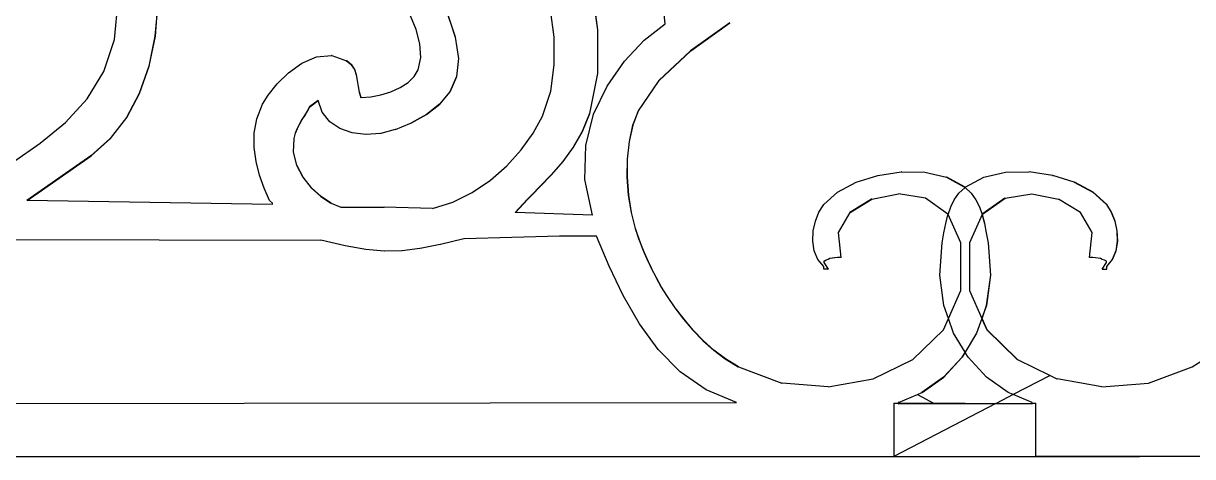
# Model space of a CAD drawing. Header units: inches. Extents: x 1397 to 20304, y -27267 to -746.
# Drawn here: x 17246.61 to 17259.59, y -23859.35 to -23854.55 of the extents above; entities that cross this region are included whole.
import ezdxf

# ---------------------------------------------------------------- set-up
doc = ezdxf.new("R2010")
doc.units = ezdxf.units.IN
doc.header["$LTSCALE"] = 17
doc.header["$MEASUREMENT"] = 0
doc.layers.add('25 BOT BAR', color=12, linetype='Continuous', lineweight=25)

# ---------------------------------------------------------------- blocks, each defined once
blk = doc.blocks.new('A$C261f3448')
for p, q in [((14.155, 7.209), (14.092, 7.839)), ((13.335, 7.636), (13.405, 7.141)), ((13.408, 7.141), (13.338, 7.636)), ((8.043, 7.037), (8.084, 7.463)), ((8.521, 7.429), (8.492, 7.071)), ((8.495, 7.071), (8.525, 7.429)), ((11.711, 7.403), (11.824, 7.063)), ((11.827, 7.063), (11.714, 7.403)), ((11.39, 7.146), (11.326, 7.299)), ((12.921, 7.06), (12.883, 7.364)), ((11.433, 6.989), (11.39, 7.146)), ((13.405, 7.141), (13.404, 6.659)), ((13.408, 7.141), (13.405, 7.141)), ((13.407, 6.659), (13.408, 7.141)), ((13.923, 7.027), (14.155, 7.209)), ((14.871, 7.219), (14.436, 6.909)), ((14.439, 6.909), (14.874, 7.219)), ((7.923, 6.679), (8.043, 7.037)), ((8.492, 7.071), (8.424, 6.739)), ((8.427, 6.739), (8.495, 7.071)), ((8.495, 7.071), (8.492, 7.071)), ((11.824, 7.063), (11.862, 6.825)), ((11.827, 7.063), (11.824, 7.063)), ((11.865, 6.825), (11.827, 7.063)), ((12.924, 6.756), (12.921, 7.06)), ((13.702, 6.795), (13.923, 7.027)), ((11.444, 6.837), (11.433, 6.989)), ((14.436, 6.909), (14.086, 6.58)), ((14.089, 6.58), (14.439, 6.909)), ((14.439, 6.909), (14.436, 6.909)), ((9.974, 6.666), (10.122, 6.773)), ((10.122, 6.773), (10.284, 6.844)), ((10.284, 6.844), (10.452, 6.859)), ((10.455, 6.859), (10.452, 6.859)), ((10.455, 6.859), (10.619, 6.799)), ((10.619, 6.799), (10.671, 6.755)), ((10.622, 6.799), (10.619, 6.799)), ((10.674, 6.755), (10.622, 6.799)), ((10.671, 6.755), (10.705, 6.702)), ((10.674, 6.755), (10.671, 6.755)), ((10.708, 6.702), (10.674, 6.755)), ((11.412, 6.697), (11.444, 6.837)), ((11.862, 6.825), (11.839, 6.623)), ((11.842, 6.623), (11.865, 6.825)), ((11.865, 6.825), (11.862, 6.825)), ((12.884, 6.462), (12.924, 6.756)), ((13.509, 6.519), (13.702, 6.795)), ((7.738, 6.377), (7.923, 6.679)), ((8.424, 6.739), (8.317, 6.437)), ((8.32, 6.437), (8.427, 6.739)), ((8.427, 6.739), (8.424, 6.739)), ((9.846, 6.542), (9.974, 6.666)), ((10.705, 6.702), (10.725, 6.643)), ((10.708, 6.702), (10.705, 6.702)), ((10.728, 6.643), (10.708, 6.702)), ((10.725, 6.643), (10.737, 6.58)), ((10.728, 6.643), (10.725, 6.643)), ((10.74, 6.58), (10.728, 6.643)), ((11.3, 6.56), (11.369, 6.625)), ((11.369, 6.625), (11.412, 6.697)), ((11.839, 6.623), (11.765, 6.455)), ((11.768, 6.455), (11.842, 6.623)), ((11.842, 6.623), (11.839, 6.623)), ((13.404, 6.659), (13.315, 6.214)), ((13.318, 6.214), (13.407, 6.659)), ((13.407, 6.659), (13.404, 6.659)), ((9.747, 6.419), (9.846, 6.542)), ((10.737, 6.58), (10.746, 6.515)), ((10.74, 6.58), (10.737, 6.58)), ((10.749, 6.515), (10.74, 6.58)), ((10.746, 6.515), (10.758, 6.451)), ((10.749, 6.515), (10.746, 6.515)), ((10.761, 6.451), (10.749, 6.515)), ((11.11, 6.456), (11.212, 6.503)), ((11.212, 6.503), (11.3, 6.56)), ((13.36, 6.205), (13.509, 6.519)), ((14.086, 6.58), (13.854, 6.243)), ((13.857, 6.243), (14.089, 6.58)), ((14.089, 6.58), (14.086, 6.58)), ((7.499, 6.116), (7.738, 6.377)), ((8.317, 6.437), (8.174, 6.168)), ((8.177, 6.168), (8.32, 6.437)), ((8.32, 6.437), (8.317, 6.437)), ((9.684, 6.316), (9.747, 6.419)), ((10.302, 6.36), (10.207, 6.287)), ((10.303, 6.358), (10.302, 6.36)), ((10.758, 6.451), (10.778, 6.389)), ((10.761, 6.451), (10.758, 6.451)), ((10.781, 6.39), (10.761, 6.451)), ((10.778, 6.389), (10.781, 6.39)), ((10.781, 6.39), (10.887, 6.398)), ((10.887, 6.398), (11, 6.42)), ((11, 6.42), (11.11, 6.456)), ((11.765, 6.455), (11.65, 6.317)), ((11.653, 6.317), (11.768, 6.455)), ((11.768, 6.455), (11.765, 6.455)), ((12.792, 6.184), (12.884, 6.462)), ((9.622, 6.156), (9.684, 6.316)), ((10.181, 6.239), (10.153, 6.193)), ((10.156, 6.193), (10.184, 6.239)), ((10.207, 6.287), (10.181, 6.239)), ((10.184, 6.239), (10.181, 6.239)), ((10.184, 6.239), (10.21, 6.287)), ((10.21, 6.287), (10.207, 6.287)), ((10.21, 6.287), (10.303, 6.358)), ((10.348, 6.228), (10.303, 6.358)), ((11.65, 6.317), (11.504, 6.203)), ((11.507, 6.203), (11.653, 6.317)), ((11.653, 6.317), (11.65, 6.317)), ((13.854, 6.243), (13.794, 6.083)), ((13.797, 6.083), (13.857, 6.243)), ((13.857, 6.243), (13.854, 6.243)), ((7.218, 5.886), (7.499, 6.116)), ((8.174, 6.168), (7.995, 5.936)), ((7.998, 5.936), (8.177, 6.168)), ((8.177, 6.168), (8.174, 6.168)), ((9.594, 5.996), (9.622, 6.156)), ((10.123, 6.147), (10.095, 6.099)), ((10.098, 6.099), (10.126, 6.147)), ((10.153, 6.193), (10.123, 6.147)), ((10.126, 6.147), (10.123, 6.147)), ((10.126, 6.147), (10.156, 6.193)), ((10.156, 6.193), (10.153, 6.193)), ((10.431, 6.123), (10.348, 6.228)), ((10.544, 6.046), (10.431, 6.123)), ((11.232, 6.067), (11.337, 6.112)), ((11.504, 6.203), (11.337, 6.112)), ((11.34, 6.112), (11.337, 6.112)), ((11.34, 6.112), (11.507, 6.203)), ((11.507, 6.203), (11.504, 6.203)), ((12.689, 5.996), (12.792, 6.184)), ((13.315, 6.214), (13.233, 6.014)), ((13.236, 6.014), (13.318, 6.214)), ((13.273, 5.858), (13.36, 6.205)), ((13.318, 6.214), (13.315, 6.214)), ((9.593, 5.837), (9.594, 5.996)), ((10.048, 5.995), (10.033, 5.936)), ((10.036, 5.936), (10.051, 5.995)), ((10.07, 6.049), (10.048, 5.995)), ((10.051, 5.995), (10.048, 5.995)), ((10.051, 5.995), (10.073, 6.049)), ((10.095, 6.099), (10.07, 6.049)), ((10.073, 6.049), (10.07, 6.049)), ((10.073, 6.049), (10.098, 6.099)), ((10.098, 6.099), (10.095, 6.099)), ((10.68, 5.999), (10.544, 6.046)), ((10.832, 5.981), (10.68, 5.999)), ((10.835, 5.981), (10.832, 5.981)), ((10.834, 5.981), (10.835, 5.981)), ((10.994, 5.994), (10.835, 5.981)), ((10.997, 5.994), (10.994, 5.994)), ((11.158, 6.038), (10.997, 5.994)), ((11.161, 6.038), (11.158, 6.038)), ((11.161, 6.038), (11.232, 6.067)), ((11.23, 6.068), (11.232, 6.067)), ((12.555, 5.811), (12.689, 5.996)), ((13.233, 6.014), (13.133, 5.839)), ((13.136, 5.839), (13.236, 6.014)), ((13.236, 6.014), (13.233, 6.014)), ((13.794, 6.083), (13.754, 5.903)), ((13.758, 5.903), (13.797, 6.083)), ((13.797, 6.083), (13.794, 6.083)), ((6.909, 5.672), (7.218, 5.886)), ((7.995, 5.936), (7.781, 5.745)), ((7.784, 5.745), (7.998, 5.936)), ((7.998, 5.936), (7.995, 5.936)), ((10.033, 5.936), (10.027, 5.785)), ((10.03, 5.785), (10.036, 5.936)), ((10.036, 5.936), (10.033, 5.936)), ((13.263, 5.483), (13.273, 5.858)), ((13.754, 5.903), (13.734, 5.708)), ((13.737, 5.708), (13.758, 5.903)), ((13.758, 5.903), (13.754, 5.903)), ((7.781, 5.745), (7.068, 5.248)), ((7.071, 5.248), (7.784, 5.745)), ((7.784, 5.745), (7.781, 5.745)), ((9.614, 5.681), (9.593, 5.837)), ((10.027, 5.785), (10.063, 5.641)), ((10.03, 5.785), (10.027, 5.785)), ((10.066, 5.641), (10.03, 5.785)), ((12.396, 5.635), (12.555, 5.811)), ((13.133, 5.839), (13.018, 5.682)), ((13.021, 5.682), (13.136, 5.839)), ((13.136, 5.839), (13.133, 5.839)), ((9.653, 5.53), (9.614, 5.681)), ((10.063, 5.641), (10.131, 5.508)), ((10.066, 5.641), (10.063, 5.641)), ((10.135, 5.508), (10.066, 5.641)), ((12.214, 5.475), (12.396, 5.635)), ((13.018, 5.682), (12.892, 5.538)), ((12.895, 5.538), (13.021, 5.682)), ((13.021, 5.682), (13.018, 5.682)), ((13.734, 5.708), (13.731, 5.507)), ((13.737, 5.708), (13.734, 5.708)), ((13.734, 5.507), (13.737, 5.708)), ((9.705, 5.385), (9.653, 5.53)), ((10.131, 5.508), (10.224, 5.39)), ((10.135, 5.508), (10.131, 5.508)), ((10.227, 5.39), (10.135, 5.508)), ((12.013, 5.338), (12.214, 5.475)), ((12.892, 5.538), (12.76, 5.4)), ((12.763, 5.4), (12.895, 5.538)), ((12.895, 5.538), (12.892, 5.538)), ((13.346, 5.087), (13.263, 5.483)), ((13.734, 5.507), (13.731, 5.507)), ((13.731, 5.507), (13.746, 5.308)), ((13.749, 5.308), (13.734, 5.507)), ((16.273, 5.451), (16.515, 5.528)), ((16.515, 5.528), (16.775, 5.567)), ((16.778, 5.567), (16.775, 5.567)), ((16.778, 5.567), (17.035, 5.562)), ((17.038, 5.562), (17.035, 5.562)), ((17.038, 5.562), (17.278, 5.506)), ((17.281, 5.506), (17.278, 5.506)), ((17.278, 5.506), (17.483, 5.394)), ((17.485, 5.395), (17.281, 5.506)), ((17.485, 5.395), (17.69, 5.506)), ((17.69, 5.506), (17.933, 5.562)), ((17.933, 5.562), (18.193, 5.567)), ((18.193, 5.567), (18.196, 5.567)), ((18.453, 5.528), (18.196, 5.567)), ((18.453, 5.528), (18.456, 5.528)), ((18.695, 5.451), (18.456, 5.528)), ((9.763, 5.248), (9.705, 5.385)), ((10.224, 5.39), (10.332, 5.292)), ((10.227, 5.39), (10.224, 5.39)), ((10.335, 5.292), (10.227, 5.39)), ((11.798, 5.231), (12.013, 5.338)), ((12.76, 5.4), (12.678, 5.316)), ((12.68, 5.315), (12.763, 5.4)), ((12.763, 5.4), (12.76, 5.4)), ((15.915, 5.204), (16.067, 5.341)), ((16.067, 5.341), (16.273, 5.451)), ((16.449, 5.264), (16.744, 5.324)), ((17.044, 5.274), (16.744, 5.324)), ((17.364, 5.258), (17.416, 5.331)), ((17.416, 5.331), (17.483, 5.394)), ((17.483, 5.394), (17.485, 5.394)), ((17.485, 5.394), (17.485, 5.395)), ((17.485, 5.394), (17.552, 5.331)), ((17.552, 5.331), (17.604, 5.258)), ((17.927, 5.274), (18.224, 5.324)), ((18.224, 5.324), (18.522, 5.264)), ((18.695, 5.451), (18.698, 5.451)), ((18.695, 5.451), (18.901, 5.341)), ((18.904, 5.341), (18.698, 5.451)), ((18.901, 5.341), (18.904, 5.341)), ((18.901, 5.341), (19.053, 5.204)), ((19.056, 5.204), (18.904, 5.341)), ((7.071, 5.248), (7.068, 5.248)), ((9.795, 5.204), (7.071, 5.248)), ((9.795, 5.218), (9.763, 5.248)), ((9.795, 5.204), (9.795, 5.218)), ((10.332, 5.292), (10.445, 5.219)), ((10.335, 5.292), (10.332, 5.292)), ((10.448, 5.219), (10.335, 5.292)), ((10.448, 5.219), (10.445, 5.219)), ((10.448, 5.219), (10.556, 5.174)), ((11.571, 5.16), (11.798, 5.231)), ((12.624, 5.261), (12.49, 5.116)), ((12.493, 5.116), (12.627, 5.261)), ((12.678, 5.316), (12.624, 5.261)), ((12.627, 5.261), (12.624, 5.261)), ((12.627, 5.261), (12.68, 5.315)), ((12.678, 5.316), (12.68, 5.315)), ((13.749, 5.308), (13.746, 5.308)), ((13.746, 5.308), (13.777, 5.116)), ((13.78, 5.116), (13.749, 5.308)), ((15.862, 5.12), (15.915, 5.204)), ((16.446, 5.264), (16.205, 5.115)), ((16.208, 5.115), (16.449, 5.264)), ((16.449, 5.264), (16.446, 5.264)), ((17.293, 5.099), (17.044, 5.274)), ((17.324, 5.178), (17.364, 5.258)), ((17.604, 5.258), (17.644, 5.178)), ((17.924, 5.274), (17.675, 5.099)), ((17.678, 5.099), (17.927, 5.274)), ((17.924, 5.274), (17.927, 5.274)), ((18.763, 5.115), (18.522, 5.264)), ((19.053, 5.204), (19.106, 5.12)), ((19.053, 5.204), (19.056, 5.204)), ((19.109, 5.12), (19.056, 5.204)), ((10.556, 5.174), (11.035, 5.174)), ((11.571, 5.16), (11.035, 5.174)), ((12.493, 5.116), (12.49, 5.116)), ((13.346, 5.087), (12.493, 5.116)), ((13.78, 5.116), (13.777, 5.116)), ((13.777, 5.116), (13.822, 4.94)), ((13.825, 4.94), (13.78, 5.116)), ((15.823, 5.02), (15.862, 5.12)), ((16.205, 5.115), (16.073, 4.894)), ((16.077, 4.894), (16.208, 5.115)), ((16.208, 5.115), (16.205, 5.115)), ((17.269, 4.993), (17.293, 5.089)), ((17.295, 5.094), (17.293, 5.099)), ((17.293, 5.089), (17.295, 5.094)), ((17.295, 5.094), (17.324, 5.178)), ((17.437, 4.779), (17.295, 5.094)), ((17.673, 5.094), (17.531, 4.779)), ((17.644, 5.178), (17.673, 5.094)), ((17.675, 5.098), (17.673, 5.094)), ((17.673, 5.094), (17.674, 5.09)), ((17.674, 5.09), (17.676, 5.094)), ((17.674, 5.09), (17.675, 5.089)), ((17.675, 5.099), (17.678, 5.099)), ((17.675, 5.099), (17.675, 5.098)), ((17.676, 5.094), (17.675, 5.098)), ((17.675, 5.089), (17.698, 4.993)), ((17.678, 5.089), (17.675, 5.089)), ((17.676, 5.094), (17.678, 5.099)), ((17.678, 5.089), (17.676, 5.094)), ((17.702, 4.993), (17.678, 5.089)), ((18.894, 4.894), (18.763, 5.115)), ((19.106, 5.12), (19.109, 5.12)), ((19.106, 5.12), (19.145, 5.02)), ((19.148, 5.02), (19.109, 5.12)), ((13.825, 4.94), (13.822, 4.94)), ((13.822, 4.94), (13.861, 4.825)), ((13.864, 4.825), (13.825, 4.94)), ((15.799, 4.911), (15.823, 5.02)), ((17.249, 4.889), (17.269, 4.993)), ((17.698, 4.993), (17.719, 4.889)), ((17.702, 4.993), (17.698, 4.993)), ((17.722, 4.889), (17.702, 4.993)), ((19.145, 5.02), (19.148, 5.02)), ((19.145, 5.02), (19.169, 4.911)), ((19.172, 4.911), (19.148, 5.02)), ((3.516, 4.823), (10.334, 4.808)), ((10.603, 4.745), (10.334, 4.808)), ((11.919, 4.823), (11.66, 4.761)), ((11.923, 4.823), (11.919, 4.823)), ((12.982, 4.852), (11.923, 4.823)), ((13.394, 4.852), (12.982, 4.852)), ((13.533, 4.521), (13.394, 4.852)), ((13.861, 4.825), (13.904, 4.711)), ((13.864, 4.825), (13.861, 4.825)), ((13.907, 4.711), (13.864, 4.825)), ((15.794, 4.799), (15.799, 4.911)), ((16.077, 4.894), (16.073, 4.894)), ((16.073, 4.894), (16.105, 4.618)), ((16.108, 4.618), (16.077, 4.894)), ((17.229, 4.779), (17.249, 4.889)), ((17.719, 4.889), (17.739, 4.779)), ((17.722, 4.889), (17.719, 4.889)), ((17.742, 4.779), (17.722, 4.889)), ((18.863, 4.618), (18.894, 4.894)), ((19.169, 4.911), (19.172, 4.911)), ((19.169, 4.911), (19.174, 4.799)), ((19.177, 4.799), (19.172, 4.911)), ((10.831, 4.705), (10.603, 4.745)), ((11.035, 4.688), (10.831, 4.705)), ((11.038, 4.688), (11.035, 4.688)), ((11.23, 4.692), (11.038, 4.688)), ((11.234, 4.692), (11.23, 4.692)), ((11.432, 4.717), (11.234, 4.692)), ((11.435, 4.717), (11.432, 4.717)), ((11.657, 4.761), (11.435, 4.717)), ((11.66, 4.761), (11.657, 4.761)), ((13.907, 4.711), (13.904, 4.711)), ((13.904, 4.711), (13.922, 4.67)), ((13.926, 4.668), (13.907, 4.711)), ((15.81, 4.692), (15.794, 4.799)), ((15.85, 4.595), (15.81, 4.692)), ((15.814, 4.691), (15.814, 4.689)), ((17.202, 4.42), (17.229, 4.779)), ((17.435, 4.249), (17.437, 4.779)), ((17.531, 4.779), (17.533, 4.249)), ((17.742, 4.779), (17.739, 4.779)), ((17.739, 4.779), (17.766, 4.42)), ((17.769, 4.42), (17.742, 4.779)), ((19.158, 4.692), (19.118, 4.595)), ((19.121, 4.595), (19.161, 4.692)), ((19.174, 4.799), (19.158, 4.692)), ((19.158, 4.692), (19.161, 4.692)), ((19.161, 4.692), (19.177, 4.799)), ((19.174, 4.799), (19.177, 4.799)), ((13.922, 4.67), (13.926, 4.668)), ((13.922, 4.67), (13.951, 4.601)), ((13.954, 4.601), (13.926, 4.668)), ((13.954, 4.601), (13.951, 4.601)), ((13.951, 4.601), (14.001, 4.493)), ((14.004, 4.493), (13.954, 4.601)), ((15.915, 4.516), (15.85, 4.595)), ((15.918, 4.574), (15.915, 4.574)), ((15.915, 4.574), (15.915, 4.56)), ((15.918, 4.56), (15.915, 4.56)), ((15.915, 4.56), (15.963, 4.486)), ((15.918, 4.574), (15.938, 4.586)), ((15.918, 4.56), (15.918, 4.574)), ((15.966, 4.486), (15.918, 4.56)), ((15.941, 4.586), (15.938, 4.586)), ((15.961, 4.596), (15.941, 4.586)), ((15.964, 4.596), (15.961, 4.596)), ((15.983, 4.604), (15.964, 4.596)), ((15.986, 4.604), (15.983, 4.604)), ((16.007, 4.61), (15.986, 4.604)), ((16.011, 4.61), (16.007, 4.61)), ((16.035, 4.614), (16.011, 4.61)), ((16.038, 4.614), (16.035, 4.614)), ((16.067, 4.617), (16.038, 4.614)), ((16.07, 4.617), (16.067, 4.617)), ((16.105, 4.618), (16.07, 4.617)), ((16.108, 4.618), (16.105, 4.618)), ((18.901, 4.617), (18.863, 4.618)), ((18.933, 4.614), (18.901, 4.617)), ((18.96, 4.61), (18.933, 4.614)), ((18.985, 4.604), (18.96, 4.61)), ((19.007, 4.596), (18.985, 4.604)), ((19.005, 4.486), (19.053, 4.56)), ((19.03, 4.586), (19.007, 4.596)), ((19.053, 4.574), (19.03, 4.586)), ((19.118, 4.595), (19.053, 4.516)), ((19.053, 4.56), (19.053, 4.574)), ((19.056, 4.516), (19.121, 4.595)), ((19.118, 4.595), (19.121, 4.595)), ((13.689, 4.194), (13.533, 4.521)), ((14.004, 4.493), (14.001, 4.493)), ((14.001, 4.493), (14.055, 4.389)), ((14.058, 4.389), (14.004, 4.493)), ((15.915, 4.486), (15.915, 4.516)), ((15.963, 4.486), (15.915, 4.486)), ((15.966, 4.486), (15.963, 4.486)), ((17.248, 4.084), (17.202, 4.42)), ((17.766, 4.42), (17.72, 4.084)), ((17.723, 4.084), (17.769, 4.42)), ((17.769, 4.42), (17.766, 4.42)), ((19.005, 4.486), (19.053, 4.486)), ((19.053, 4.516), (19.056, 4.516)), ((19.053, 4.516), (19.053, 4.486)), ((19.053, 4.486), (19.056, 4.486)), ((19.056, 4.486), (19.056, 4.516)), ((14.058, 4.389), (14.055, 4.389)), ((14.055, 4.389), (14.111, 4.289)), ((14.114, 4.289), (14.058, 4.389)), ((14.114, 4.289), (14.111, 4.289)), ((14.111, 4.289), (14.171, 4.194)), ((14.174, 4.194), (14.114, 4.289)), ((13.868, 3.882), (13.689, 4.194)), ((14.174, 4.194), (14.171, 4.194)), ((14.171, 4.194), (14.263, 4.059)), ((14.266, 4.059), (14.174, 4.194)), ((17.299, 3.94), (17.435, 4.249)), ((17.533, 4.249), (17.669, 3.94)), ((14.263, 4.059), (14.36, 3.931)), ((14.266, 4.059), (14.263, 4.059)), ((14.363, 3.931), (14.266, 4.059)), ((17.299, 3.94), (17.248, 4.084)), ((17.72, 4.084), (17.671, 3.944)), ((17.672, 3.94), (17.723, 4.084)), ((17.723, 4.084), (17.72, 4.084)), ((14.363, 3.931), (14.36, 3.931)), ((14.36, 3.931), (14.463, 3.809)), ((14.466, 3.809), (14.363, 3.931)), ((17.243, 3.814), (17.299, 3.94)), ((17.356, 3.778), (17.299, 3.94)), ((17.669, 3.94), (17.612, 3.778)), ((17.671, 3.944), (17.669, 3.94)), ((17.669, 3.94), (17.671, 3.936)), ((17.672, 3.94), (17.671, 3.944)), ((17.671, 3.936), (17.672, 3.94)), ((17.671, 3.936), (17.725, 3.814)), ((17.728, 3.814), (17.672, 3.94)), ((14.076, 3.597), (13.868, 3.882)), ((14.466, 3.809), (14.463, 3.809)), ((14.463, 3.809), (14.573, 3.694)), ((14.576, 3.694), (14.466, 3.809)), ((16.905, 3.486), (17.243, 3.814)), ((17.484, 3.566), (17.356, 3.778)), ((17.612, 3.778), (17.484, 3.566)), ((17.725, 3.814), (18.063, 3.486)), ((17.725, 3.814), (17.728, 3.814)), ((18.066, 3.486), (17.728, 3.814)), ((14.576, 3.694), (14.573, 3.694)), ((14.573, 3.694), (14.693, 3.588)), ((14.696, 3.588), (14.576, 3.694)), ((14.321, 3.349), (14.076, 3.597)), ((14.696, 3.588), (14.693, 3.588)), ((14.693, 3.588), (14.822, 3.491)), ((14.826, 3.491), (14.696, 3.588)), ((17.45, 3.51), (17.245, 3.288)), ((17.248, 3.288), (17.453, 3.51)), ((17.484, 3.566), (17.45, 3.51)), ((17.453, 3.51), (17.45, 3.51)), ((17.453, 3.51), (17.485, 3.564)), ((17.485, 3.564), (17.484, 3.566)), ((17.518, 3.51), (17.485, 3.564)), ((17.723, 3.288), (17.518, 3.51)), ((14.826, 3.491), (14.822, 3.491)), ((14.822, 3.491), (14.964, 3.403)), ((14.967, 3.403), (14.826, 3.491)), ((14.967, 3.403), (14.964, 3.403)), ((14.967, 3.403), (15.45, 3.221)), ((16.464, 3.271), (16.905, 3.486)), ((18.063, 3.486), (18.066, 3.486)), ((18.066, 3.486), (18.427, 3.308)), ((19.518, 3.221), (20.004, 3.403)), ((20.004, 3.403), (20.145, 3.491)), ((14.609, 3.149), (14.321, 3.349)), ((15.965, 3.18), (16.464, 3.271)), ((17.245, 3.288), (17.005, 3.118)), ((17.008, 3.118), (17.248, 3.288)), ((17.248, 3.288), (17.245, 3.288)), ((17.963, 3.118), (17.723, 3.288)), ((18.427, 3.308), (18.017, 3.096)), ((18.427, 3.308), (18.503, 3.271)), ((18.503, 3.271), (18.507, 3.271)), ((19.003, 3.18), (18.507, 3.271)), ((14.948, 3.008), (14.609, 3.149)), ((15.453, 3.221), (15.45, 3.221)), ((15.965, 3.18), (15.453, 3.221)), ((16.954, 3.096), (17.005, 3.118)), ((17.008, 3.118), (17.005, 3.118)), ((18.017, 3.096), (17.963, 3.118)), ((19.003, 3.18), (19.518, 3.221)), ((3.281, 2.993), (14.948, 3.008)), ((16.692, 3.001), (16.692, 2.408)), ((16.692, 3.001), (16.74, 3)), ((17.824, 2.995), (16.692, 2.408)), ((16.743, 3.008), (16.74, 3.008)), ((16.74, 3.008), (16.74, 3)), ((16.743, 3), (16.74, 3)), ((16.74, 3), (16.74, 2.993)), ((16.74, 2.993), (17.484, 2.997)), ((16.743, 3.008), (16.954, 3.096)), ((16.743, 3), (16.743, 3.008)), ((17.141, 2.998), (16.743, 3)), ((16.953, 3.096), (16.954, 3.096)), ((16.954, 3.096), (17.141, 2.998)), ((17.484, 2.997), (17.141, 2.998)), ((17.485, 2.997), (17.484, 2.997)), ((17.485, 2.997), (17.83, 2.998)), ((17.485, 2.997), (17.824, 2.995)), ((17.83, 2.998), (17.824, 2.995)), ((17.824, 2.995), (18.228, 2.993)), ((18.017, 3.096), (17.83, 2.998)), ((17.83, 2.998), (18.228, 3)), ((18.228, 3.008), (18.017, 3.096)), ((18.228, 3), (18.228, 3.008)), ((18.228, 3), (18.27, 3.001)), ((18.228, 2.993), (18.228, 3)), ((18.27, 2.408), (18.27, 3.001)), ((0, 2.408), (16.692, 2.408)), ((16.692, 2.408), (18.27, 2.408)), ((18.27, 2.408), (19.418, 2.408)), ((39.513, 2.408), (18.27, 2.408))]:
    blk.add_line(p, q)

msp = doc.modelspace()

# ---------------------------------------------------------------- block references
at = {"layer": '25 BOT BAR'}
msp.add_blockref('A$C261f3448', (17239.583, -23861.759), dxfattribs=at)

doc.saveas('drawing.dxf')
